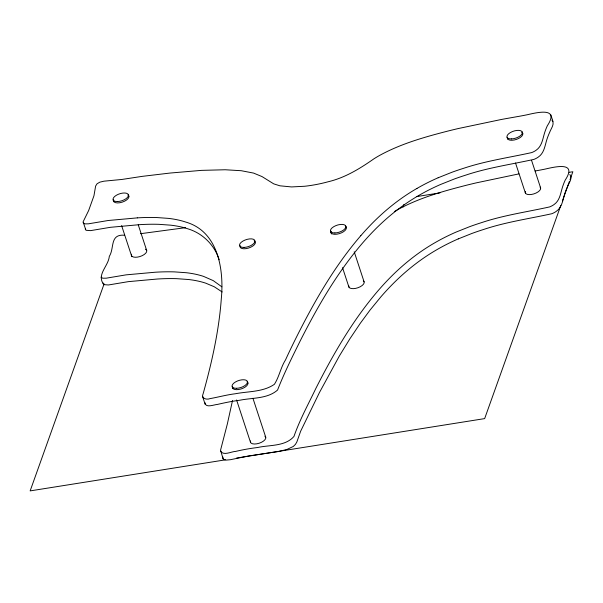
<?xml version="1.0" encoding="UTF-8"?>
<svg xmlns="http://www.w3.org/2000/svg" width="603" height="603" viewBox="0 0 603 603"><rect width="100%" height="100%" fill="white"/><g stroke="black" fill="none" stroke-linecap="round" stroke-linejoin="round"><path stroke-width="0.9" d="M232.524 400.46L227.346 423.954L220.555 450.162L223.087 458.86L223.713 459.524L226.231 460.097L230.301 459.727L248.436 456.004L278.594 451.481L286.975 449.446L293.329 446.439L295.432 444.381L296.849 441.954L300.648 431.213L319.447 392.53L339.308 356.072L349.74 339.029L360.33 323.238L370.076 310.04L380.908 296.819A328.04 149.438 -18.2 0 1 389.304 287.571C403.369 272.79 419.349 259.757 437.062 249.574A108.397 49.378 -18.2 0 1 458.265 238.886M104.123 283.84L30.15 490.895L225.334 459.855M403.068 207.002L404.01 204.372M560.835 205.367L484.654 418.61L236.489 458.076M562.418 200.942L569.375 181.48M570.008 179.709L572.85 171.742L569.134 172.337M360.805 235.675C334.982 265.614 315.15 300.121 297.385 335.283C293.307 343.416 289.297 351.587 285.536 359.878C280.651 367.521 279.227 376.845 274.38 384.322C263.081 392.131 248.293 391.249 235.253 393.767C226.796 394.799 218.565 397.075 210.198 398.591C206.369 400.196 200.52 398.304 203.234 393.397C211.834 362.448 218.979 330.836 221.309 298.719C224.097 269.782 218.316 231.409 185.732 222.062A107.801 49.107 -18.2 0 0 168.508 218.384L156.592 217.532A145.798 66.42 -18.2 0 0 137.303 217.879M416.959 188.43C399.254 198.621 383.267 211.645 369.209 226.434A328.04 149.438 -18.2 0 0 360.813 235.675M438.17 177.757L451.866 172.292A125.937 57.368 -18.2 0 1 463.579 168.312C485.769 160.88 509.022 157.609 531.733 152.574A10.922 4.975 -18.2 0 0 536.18 150.192C542.542 145.813 542.768 137.522 545.248 130.904A164.649 75.006 -18.2 0 1 547.328 125.771C559.697 107.002 537.748 112.331 527.03 114.796A194.92 88.792 -18.2 0 1 519.658 116.213L508.012 118.271A301.801 137.484 -18.2 0 0 501.025 119.545L458.34 128.529A337.884 153.923 -18.2 0 0 448.82 130.828C425.145 136.881 401.289 143.559 379.739 155.355A69.172 31.514 -18.2 0 0 373.883 158.845C359.885 168.644 345.052 177.749 328.243 181.744A77.048 35.095 -18.2 0 1 304.734 186.252L291.558 186.93L279.905 185.807L273.724 183.862L262.034 176.589L253.592 173.091L241.26 170.717L225.213 169.76L201.477 170.37L169.986 173.061L142.323 176.347L121.866 179.46L103.957 181.179L99.827 182.159L97.053 183.787L95.628 186.063L93.955 195.756L88.649 210.537L83.086 221.874L85.973 230.286L90.563 230.632L110.462 227.301L139.534 224.67A145.798 66.42 -18.2 0 1 158.83 224.324L170.739 225.175A107.801 49.107 -18.2 0 1 187.97 228.854C202.668 233.263 214.593 245.112 219.183 259.742M458.272 238.894L471.968 233.429A125.937 57.368 -18.2 0 1 483.681 229.449C505.872 222.017 529.125 218.746 551.835 213.718A10.922 4.975 -18.2 0 0 556.283 211.336C562.644 206.957 562.87 198.658 565.35 192.048A164.649 75.006 -18.2 0 1 567.431 186.907C568.682 183.131 573.076 178.217 569.835 174.463M518.897 173.89L476.204 182.875A337.884 153.923 -18.2 0 0 466.684 185.174C443.009 191.226 419.16 197.905 397.603 209.708A69.172 31.514 -18.2 0 0 394.294 211.623M535.163 170.988L537.529 170.559A194.92 88.792 -18.2 0 0 544.901 169.142C555.612 166.684 577.561 161.355 565.199 180.116A164.649 75.006 -18.2 0 0 563.119 185.257C560.632 191.867 560.413 200.158 554.051 204.538A10.922 4.975 -18.2 0 1 549.597 206.927C526.886 211.954 503.641 215.226 481.45 222.658A125.937 57.368 -18.2 0 0 469.737 226.638L456.034 232.102A108.397 49.378 -18.2 0 0 434.831 242.783C417.118 252.951 401.138 265.998 387.081 280.779A328.04 149.438 -18.2 0 0 378.676 290.02C353.162 319.582 333.512 353.629 315.904 388.332C308.299 404.214 299.759 419.778 293.978 436.406C285.264 446.574 269.669 444.81 257.617 447.509C250.29 448.413 243.001 449.665 235.818 451.376C231.258 451.511 223.638 456.026 220.57 451.195M416.703 196.578L439.941 192.885M140.522 233.7L185.573 227.663M124.248 235.208C109.565 234.122 114.615 248.112 109.316 256.343C108.397 266.39 96.088 274.666 103.837 284.631L108.434 284.978L128.326 281.646L157.406 279.016A145.798 66.42 -18.2 0 1 176.702 278.669L188.611 279.521A107.801 49.107 -18.2 0 1 205.834 283.199L214.238 286.757L222.168 291.958M137.303 217.879L108.223 220.502L88.332 223.841L84.827 223.864L83.176 222.816M221.851 286.824L213.258 280.636L203.603 276.408A107.801 49.107 -18.2 0 0 186.372 272.729L174.463 271.885A145.798 66.42 -18.2 0 0 155.167 272.232L126.095 274.855L106.203 278.187L102.691 278.209L101.048 277.161M551.971 120.11C555.212 123.871 550.81 128.778 549.567 132.562A164.649 75.006 -18.2 0 0 547.486 137.703C544.999 144.313 544.773 152.604 538.411 156.984A10.922 4.975 -18.2 0 1 533.964 159.373C511.254 164.4 488 167.672 465.81 175.104A125.937 57.368 -18.2 0 0 454.097 179.083L440.401 184.548A108.397 49.378 -18.2 0 0 419.198 195.229C401.485 205.397 385.505 218.444 371.44 233.225A328.04 149.438 -18.2 0 0 363.044 242.466C337.529 272.028 317.879 306.075 300.271 340.778C292.229 356.976 284.103 373.265 277.568 390.035C267.43 398.998 252.31 397.648 239.73 400.249C232.238 401.176 224.836 402.714 217.479 404.417C213.892 404.605 205.412 408.48 204.922 402.608M223.087 458.86L222.793 456.953M550.773 114.721L553.004 121.512M522.236 132.004L522.816 133.776M531.567 160.383L540.605 187.88M507.07 137.273L507.651 139.044M515.52 162.991L525.439 193.148M345.745 226.042L346.326 227.813M354.202 251.76L364.114 281.918M330.58 231.311L331.454 233.972M342.534 267.672L348.949 287.186M247.381 381.39L247.961 383.161M252.921 398.244L265.75 437.265M232.208 386.659L232.788 388.438M236.58 399.962L250.577 442.534M202.698 396.849L205.224 404.515M128.333 194.641L128.914 196.42M138.245 224.798L146.702 250.516M113.16 199.91L113.748 201.688M121.618 225.635L131.823 256.674M103.188 283.011L103.279 283.96M85.317 228.665L85.407 229.607M146.205 249.725A8.035 3.656 -18.2 0 1 139.821 256.584A8.035 3.656 -18.2 0 1 131.492 254.187M145.459 249.22A8.035 3.656 -18.2 0 1 145.873 249.454M540.115 187.081A8.035 3.656 -18.2 0 1 533.723 193.94A8.035 3.656 -18.2 0 1 525.394 191.543M363.285 280.855A8.035 3.656 -18.2 0 1 357.963 287.737A8.035 3.656 -18.2 0 1 348.798 285.95M264.913 436.203A8.035 3.656 -18.2 0 1 259.252 443.205A8.035 3.656 -18.2 0 1 250.531 440.936M416.967 188.438A108.397 49.378 -18.2 0 1 438.162 177.749M128.002 195.108A8.035 3.656 -18.2 0 1 122.341 202.111A8.035 3.656 -18.2 0 1 113.62 199.842M521.904 132.464A8.035 3.656 -18.2 0 1 516.59 139.353A8.035 3.656 -18.2 0 1 507.425 137.567M254.85 241.23A8.035 3.656 -18.2 0 1 248.459 248.089A8.035 3.656 -18.2 0 1 240.13 245.692M254.104 240.725A8.035 3.656 -18.2 0 1 254.511 240.959M345.753 226.773A8.035 3.656 -18.2 0 1 339.361 233.632A8.035 3.656 -18.2 0 1 331.032 231.235M247.645 382.423A8.035 3.656 -18.2 0 1 240.951 388.995A8.035 3.656 -18.2 0 1 232.562 386.953M247.049 381.857A8.035 3.656 -18.2 0 1 247.381 382.121M117.487 201.56A8.035 3.656 -18.2 0 0 128.439 194.988A8.035 3.656 -18.2 0 0 116.326 195.282A8.035 3.656 -18.2 0 0 117.487 201.56M511.389 138.916A8.035 3.656 -18.2 0 0 522.341 132.343A8.035 3.656 -18.2 0 0 510.228 132.645A8.035 3.656 -18.2 0 0 511.389 138.916M243.996 247.418A8.035 3.656 -18.2 0 0 254.948 240.838A8.035 3.656 -18.2 0 0 242.836 241.14A8.035 3.656 -18.2 0 0 243.996 247.418M334.899 232.962A8.035 3.656 -18.2 0 0 345.851 226.381A8.035 3.656 -18.2 0 0 333.738 226.683A8.035 3.656 -18.2 0 0 334.899 232.962M236.527 388.309A8.035 3.656 -18.2 0 0 247.479 381.737A8.035 3.656 -18.2 0 0 235.366 382.031A8.035 3.656 -18.2 0 0 236.527 388.309"/></g></svg>
